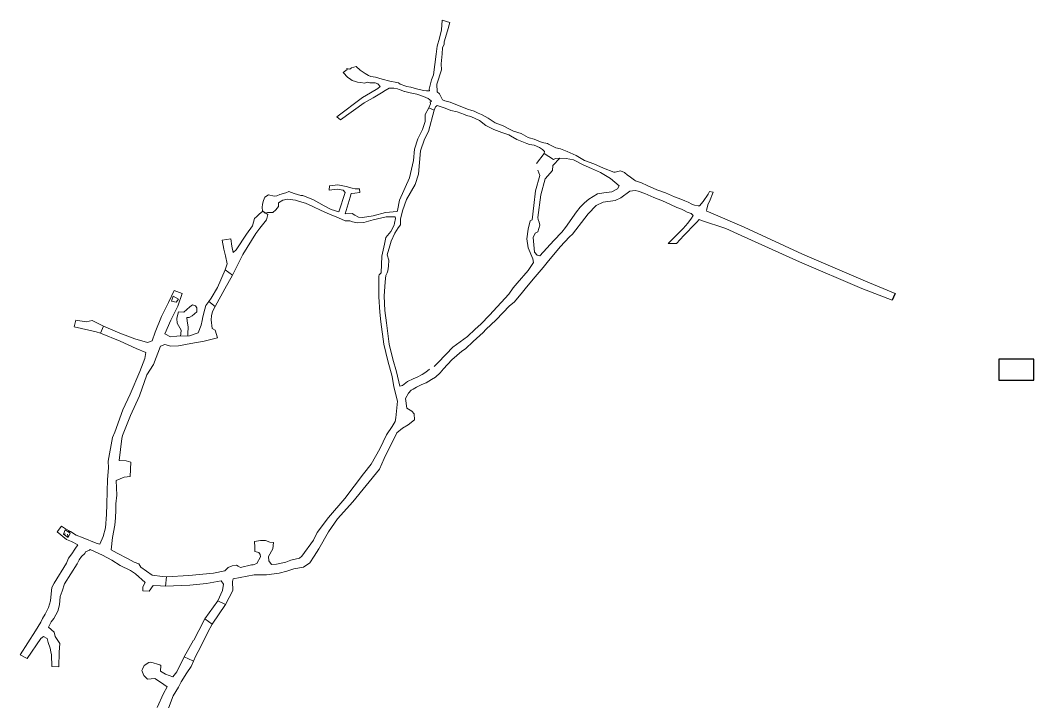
# Model space of a CAD drawing. Header units: millimetres. Extents: x 750402 to 750744, y 4169135 to 4169570.
# Drawn here: x 750420.1 to 750743.6, y 4169352 to 4169569.7 of the extents above; entities that cross this region are included whole.
import ezdxf

# ---------------------------------------------------------------- set-up
doc = ezdxf.new("R2010")
doc.units = ezdxf.units.MM
doc.layers.add('DESEN', color=4, linetype='Continuous', lineweight=30)
doc.layers.add('INIT_COORD', color=5, linetype='Continuous', lineweight=0)

msp = doc.modelspace()

# ---------------------------------------------------------------- linework, layer by layer
at = {"layer": 'DESEN', "lineweight": 0}
for p, q in [((750554.81, 4169569.73, 825.19), (750554.58, 4169566.68, 824.87)), ((750557.18, 4169569.01, 825.06), (750554.81, 4169569.73, 825.19)), ((750556.46, 4169566.4, 824.89), (750557.18, 4169569.01, 825.06)), ((750554.58, 4169566.68, 824.87), (750553.91, 4169564.03, 824.8)), ((750555.36, 4169562.87, 824.88), (750556.46, 4169566.4, 824.89)), ((750553.91, 4169564.03, 824.8), (750553.13, 4169561.44, 824.95)), ((750555.36, 4169562.12, 824.95), (750555.36, 4169562.87, 824.88)), ((750553.13, 4169561.44, 824.95), (750552.86, 4169558.86, 824.9)), ((750554.75, 4169559.04, 824.85), (750554.9, 4169560.88, 824.9)), ((750554.9, 4169560.88, 824.9), (750555.36, 4169562.12, 824.95)), ((750552.86, 4169558.86, 824.9), (750551.99, 4169552.27, 824.76)), ((750554.49, 4169555.81, 824.68), (750554.75, 4169559.04, 824.85)), ((750524.39, 4169554.04, 827.58), (750523.2, 4169553.02, 826.93)), ((750523.2, 4169553.02, 826.93), (750524.69, 4169551.46, 825.22)), ((750524.71, 4169554.23, 826.54), (750524.37, 4169554.28, 827.3)), ((750524.37, 4169554.28, 827.3), (750524.39, 4169554.04, 827.58)), ((750525.3, 4169554.08, 824.96), (750524.71, 4169554.23, 826.54)), ((750525.81, 4169554.57, 824.95), (750525.3, 4169554.08, 824.96)), ((750527.35, 4169555, 824.77), (750525.81, 4169554.57, 824.95)), ((750528.56, 4169553.8, 824.68), (750527.35, 4169555, 824.77)), ((750530.22, 4169552.67, 824.66), (750528.56, 4169553.8, 824.68)), ((750553.1, 4169549.29, 824.82), (750554.56, 4169553.91, 824.78)), ((750554.56, 4169553.91, 824.78), (750554.49, 4169555.81, 824.68)), ((750524.69, 4169551.46, 825.22), (750525.22, 4169551.08, 825.01)), ((750525.22, 4169551.08, 825.01), (750526.04, 4169550.47, 824.81)), ((750526.04, 4169550.47, 824.81), (750527.04, 4169550.17, 824.76)), ((750527.04, 4169550.17, 824.76), (750527.77, 4169549.95, 824.77)), ((750527.77, 4169549.95, 824.77), (750528.81, 4169549.89, 824.73)), ((750528.81, 4169549.89, 824.73), (750529.96, 4169549.68, 824.69)), ((750529.96, 4169549.68, 824.69), (750530.98, 4169549.9, 824.67)), ((750531.28, 4169552.04, 824.74), (750530.22, 4169552.67, 824.66)), ((750530.98, 4169549.9, 824.67), (750531.66, 4169549.71, 824.7)), ((750532.01, 4169551.74, 826.19), (750531.28, 4169552.04, 824.74)), ((750531.66, 4169549.71, 824.7), (750533.42, 4169549.72, 824.61)), ((750532.75, 4169551.7, 824.69), (750532.01, 4169551.74, 826.19)), ((750533.51, 4169551.5, 824.47), (750532.75, 4169551.7, 824.69)), ((750533.42, 4169549.72, 824.61), (750534.22, 4169549.4, 824.35)), ((750535.56, 4169550.95, 824.47), (750533.51, 4169551.5, 824.47)), ((750538.01, 4169550.27, 824.46), (750535.56, 4169550.95, 824.47)), ((750540.33, 4169549.87, 824.44), (750538.01, 4169550.27, 824.46)), ((750540.82, 4169549.77, 824.37), (750540.33, 4169549.87, 824.44)), ((750541.34, 4169549.32, 824.27), (750540.82, 4169549.77, 824.37)), ((750551.32, 4169550.69, 824.72), (750550.56, 4169547.71, 824.27)), ((750551.99, 4169552.27, 824.76), (750551.32, 4169550.69, 824.72)), ((750531.89, 4169546.54, 825.42), (750529.3, 4169545.1, 825.76)), ((750534.18, 4169547.88, 824.48), (750531.89, 4169546.54, 825.42)), ((750532.77, 4169544.96, 825.4), (750535.4, 4169546.55, 825.36)), ((750534.92, 4169548.62, 824.51), (750534.18, 4169547.88, 824.48)), ((750534.22, 4169549.4, 824.35), (750534.92, 4169548.62, 824.51)), ((750535.4, 4169546.55, 825.36), (750536.54, 4169547.27, 824.64)), ((750536.54, 4169547.27, 824.64), (750537.88, 4169548.01, 824.8)), ((750536.54, 4169547.27, 824.64), (750537.88, 4169548.01, 824.8)), ((750537.88, 4169548.01, 824.8), (750539.3, 4169548.01, 824.43)), ((750539.3, 4169548.01, 824.43), (750540.46, 4169547.77, 824.31)), ((750540.46, 4169547.77, 824.31), (750541, 4169547.66, 824.6)), ((750541, 4169547.66, 824.6), (750541.4, 4169547.5, 824.35)), ((750543.11, 4169548.67, 824.39), (750541.34, 4169549.32, 824.27)), ((750541.4, 4169547.5, 824.35), (750542.71, 4169546.94, 824.29)), ((750542.71, 4169546.94, 824.29), (750542.79, 4169546.92, 824.39)), ((750542.79, 4169546.92, 824.39), (750544.55, 4169546.53, 824.29)), ((750543.34, 4169548.52, 824.22), (750543.11, 4169548.67, 824.39)), ((750544.75, 4169548.31, 824.31), (750543.34, 4169548.52, 824.22)), ((750544.55, 4169546.53, 824.29), (750546.63, 4169546.09, 824.17)), ((750546.61, 4169547.86, 824.22), (750544.75, 4169548.31, 824.31)), ((750548.84, 4169547.26, 824.16), (750546.61, 4169547.86, 824.22)), ((750548.84, 4169547.26, 824.16), (750546.61, 4169547.86, 824.22)), ((750549.77, 4169547.16, 824.33), (750548.84, 4169547.26, 824.16)), ((750550.69, 4169547.23, 824.12), (750549.77, 4169547.16, 824.33)), ((750550.56, 4169547.71, 824.27), (750550.69, 4169547.23, 824.12)), ((750553.18, 4169546.9, 824.11), (750553.1, 4169549.29, 824.82)), ((750553.95, 4169546.22, 824.13), (750553.18, 4169546.9, 824.11)), ((750529.3, 4169545.1, 825.76), (750521.16, 4169538.91, 825.97)), ((750522.34, 4169537.88, 825.97), (750529.89, 4169543.32, 825.66)), ((750529.89, 4169543.32, 825.66), (750532.77, 4169544.96, 825.4)), ((750546.63, 4169546.09, 824.17), (750548.76, 4169545.42, 824.14)), ((750548.76, 4169545.42, 824.14), (750550.29, 4169544.71, 824.31)), ((750550.29, 4169544.71, 824.31), (750551.37, 4169543.91, 823.96)), ((750551.37, 4169543.91, 823.96), (750550.95, 4169543.61, 824.32)), ((750550.95, 4169543.61, 824.32), (750551.05, 4169543.01, 824.39)), ((750554.53, 4169544.96, 824.15), (750553.95, 4169546.22, 824.13)), ((750554.89, 4169544.31, 824.06), (750554.53, 4169544.96, 824.15)), ((750555.58, 4169543.94, 824.09), (750554.89, 4169544.31, 824.06)), ((750557.34, 4169543.58, 824.22), (750555.58, 4169543.94, 824.09)), ((750559.68, 4169542.61, 824.06), (750557.34, 4169543.58, 824.22)), ((750550.5, 4169541.71, 824.39), (750549.31, 4169539.64, 824.7)), ((750550.36, 4169534.21, 824.67), (750552.22, 4169541.03, 824.56)), ((750551.05, 4169543.01, 824.39), (750550.5, 4169541.71, 824.39)), ((750550.5, 4169541.71, 824.39), (750552.22, 4169541.03, 824.56)), ((750552.22, 4169541.03, 824.56), (750552.65, 4169542.12, 824.29)), ((750552.65, 4169542.12, 824.29), (750552.98, 4169542.31, 824.27)), ((750552.98, 4169542.31, 824.27), (750553.2, 4169542.55, 824.18)), ((750553.2, 4169542.55, 824.18), (750555.74, 4169541.69, 824.28)), ((750555.74, 4169541.69, 824.28), (750557.5, 4169540.9, 824.32)), ((750557.5, 4169540.9, 824.32), (750559.58, 4169540.43, 823.95)), ((750559.58, 4169540.43, 823.95), (750561.84, 4169539.58, 824.06)), ((750563.2, 4169541.24, 824.01), (750559.68, 4169542.61, 824.06)), ((750563.95, 4169540.99, 824.15), (750563.2, 4169541.24, 824.01)), ((750564.93, 4169540.7, 824.18), (750563.95, 4169540.99, 824.15)), ((750566.26, 4169540.04, 824.09), (750564.93, 4169540.7, 824.18)), ((750567.3, 4169539.62, 824.14), (750566.26, 4169540.04, 824.09)), ((750521.16, 4169538.91, 825.97), (750522.34, 4169537.88, 825.97)), ((750549.3, 4169537.35, 824.39), (750548.43, 4169534.79, 824.7)), ((750549.31, 4169539.64, 824.39), (750549.3, 4169537.35, 824.7)), ((750561.84, 4169539.58, 824.06), (750562.58, 4169539.3, 824.1)), ((750562.58, 4169539.3, 824.1), (750563.95, 4169538.99, 823.96)), ((750563.95, 4169538.99, 823.96), (750565.49, 4169538.27, 824.03)), ((750565.49, 4169538.27, 824.03), (750566.64, 4169537.66, 824.14)), ((750566.64, 4169537.66, 824.14), (750568.67, 4169536.16, 824.22)), ((750569.41, 4169538.42, 824.19), (750567.3, 4169539.62, 824.14)), ((750571.72, 4169536.96, 824.1), (750569.41, 4169538.42, 824.19)), ((750574.19, 4169535.95, 824.17), (750571.72, 4169536.96, 824.1)), ((750548.43, 4169534.79, 824.39), (750546.95, 4169531.84, 824.7)), ((750549.16, 4169531.73, 824.67), (750550.36, 4169534.21, 824.56)), ((750568.67, 4169536.16, 824.22), (750571.24, 4169534.83, 824.2)), ((750571.24, 4169534.83, 824.2), (750573.82, 4169533.92, 824.1)), ((750573.82, 4169533.92, 824.1), (750576.02, 4169533.09, 824.02)), ((750576.06, 4169535.04, 824.06), (750574.19, 4169535.95, 824.17)), ((750577.56, 4169534.31, 824.02), (750576.06, 4169535.04, 824.06)), ((750580.01, 4169533.58, 824.05), (750577.56, 4169534.31, 824.02)), ((750582.24, 4169532.25, 823.74), (750580.01, 4169533.58, 824.05)), ((750546.95, 4169531.84, 824.39), (750545.96, 4169528.51, 824.7)), ((750547.83, 4169527.99, 824.67), (750549.16, 4169531.73, 824.56)), ((750576.02, 4169533.09, 824.02), (750576.62, 4169532.81, 824.04)), ((750576.62, 4169532.81, 824.04), (750578.55, 4169531.68, 824.05)), ((750578.55, 4169531.68, 824.05), (750581.82, 4169530.36, 823.88)), ((750581.82, 4169530.36, 823.88), (750582.61, 4169530.08, 823.93)), ((750582.57, 4169532.21, 823.87), (750582.24, 4169532.25, 823.74)), ((750584.15, 4169531.71, 823.85), (750582.57, 4169532.21, 823.87)), ((750586.64, 4169530.68, 823.89), (750584.15, 4169531.71, 823.85)), ((750588.35, 4169530.4, 824.02), (750586.64, 4169530.68, 823.89)), ((750588.74, 4169530.18, 823.96), (750588.35, 4169530.4, 824.02)), ((750591, 4169528.96, 823.79), (750588.74, 4169530.18, 823.96)), ((750545.96, 4169528.51, 824.39), (750545.58, 4169524.97, 824.7)), ((750547.19, 4169520.51, 824.67), (750547.83, 4169527.99, 824.56)), ((750582.61, 4169530.08, 823.93), (750584.17, 4169529.79, 823.95)), ((750584.17, 4169529.79, 823.95), (750585.83, 4169529.12, 823.8)), ((750587.32, 4169527.17, 823.94), (750584.9, 4169523.98, 824.72)), ((750585.83, 4169529.12, 823.8), (750586.84, 4169528.48, 823.91)), ((750586.84, 4169528.48, 823.91), (750587.48, 4169527.84, 823.94)), ((750587.48, 4169527.84, 823.94), (750587.32, 4169527.17, 823.94)), ((750587.32, 4169527.17, 823.94), (750590.35, 4169525.23, 823.91)), ((750592.52, 4169528.69, 823.87), (750591, 4169528.96, 823.79)), ((750594.62, 4169527.82, 823.84), (750592.52, 4169528.69, 823.87)), ((750597.49, 4169526.57, 823.78), (750594.62, 4169527.82, 823.84)), ((750545.58, 4169524.97, 824.39), (750544.36, 4169519.44, 824.7)), ((750590.07, 4169523.38, 824.74), (750592.32, 4169525.63, 823.82)), ((750590.35, 4169525.23, 823.91), (750590.92, 4169525.52, 823.86)), ((750590.92, 4169525.52, 823.86), (750592.32, 4169525.63, 823.82)), ((750592.32, 4169525.63, 823.82), (750594.39, 4169525.59, 823.9)), ((750594.39, 4169525.59, 823.9), (750596.72, 4169525.19, 823.71)), ((750599.82, 4169523.55, 823.72), (750596.72, 4169525.19, 823.71)), ((750600.21, 4169524.96, 823.64), (750597.49, 4169526.57, 823.78)), ((750603.14, 4169523.89, 823.6), (750600.21, 4169524.96, 823.64)), ((750606.24, 4169522.46, 823.55), (750603.14, 4169523.89, 823.6)), ((750546.17, 4169517.22, 824.67), (750547.19, 4169520.51, 824.56)), ((750585.32, 4169521.87, 824.65), (750585.96, 4169520.16, 824.95)), ((750587.64, 4169519.08, 824.96), (750589.97, 4169521.76, 824.85)), ((750589.97, 4169521.76, 824.85), (750590.07, 4169523.38, 824.74)), ((750602.39, 4169522.34, 823.7), (750599.82, 4169523.55, 823.72)), ((750605.33, 4169521.09, 823.66), (750602.39, 4169522.34, 823.7)), ((750608.48, 4169519.15, 823.33), (750605.33, 4169521.09, 823.66)), ((750609.56, 4169521.17, 823.49), (750606.24, 4169522.46, 823.55)), ((750609.96, 4169521.18, 823.5), (750609.56, 4169521.17, 823.49)), ((750611.66, 4169521.65, 823.32), (750609.96, 4169521.18, 823.5)), ((750612.92, 4169521.09, 823.27), (750611.66, 4169521.65, 823.32)), ((750613.92, 4169520.21, 823.26), (750612.92, 4169521.09, 823.27)), ((750544.36, 4169519.44, 824.39), (750541.15, 4169512.3, 824.7)), ((750585.96, 4169520.16, 824.95), (750584.53, 4169515.28, 824.93)), ((750586.28, 4169514, 825.01), (750587.64, 4169519.08, 824.96)), ((750608.48, 4169519.15, 823.33), (750611.22, 4169516.85, 823.25)), ((750614.5, 4169519.87, 823.3), (750613.92, 4169520.21, 823.26)), ((750616.12, 4169518.65, 823.26), (750614.5, 4169519.87, 823.3)), ((750616.52, 4169518.48, 823.18), (750616.12, 4169518.65, 823.26)), ((750618.36, 4169517.81, 823.29), (750616.52, 4169518.48, 823.18)), ((750620.18, 4169516.96, 823.27), (750618.36, 4169517.81, 823.29)), ((750502.93, 4169514.11, 825.54), (750501.98, 4169513.61, 825.49)), ((750504.86, 4169514.58, 825.64), (750502.93, 4169514.11, 825.54)), ((750505.8, 4169514.98, 825.62), (750504.86, 4169514.58, 825.64)), ((750507.56, 4169514.42, 825.49), (750505.8, 4169514.98, 825.62)), ((750509.64, 4169513.73, 825.44), (750507.56, 4169514.42, 825.49)), ((750518.84, 4169516.81, 826.24), (750518.71, 4169515.43, 826.24)), ((750518.71, 4169515.43, 826.24), (750521.34, 4169515.77, 826.24)), ((750521.47, 4169517.19, 826.24), (750518.84, 4169516.81, 826.24)), ((750521.34, 4169515.77, 826.24), (750523.12, 4169515.41, 826.24)), ((750524.15, 4169516.64, 826.24), (750521.47, 4169517.19, 826.24)), ((750523.81, 4169514.7, 826.24), (750521.81, 4169508.48, 824.81)), ((750523.12, 4169515.41, 826.24), (750523.81, 4169514.7, 826.24)), ((750526.06, 4169516.14, 826.24), (750524.15, 4169516.64, 826.24)), ((750525.34, 4169513.21, 826.24), (750525.69, 4169514.37, 826.24)), ((750525.69, 4169514.37, 826.24), (750526.88, 4169514.47, 826.24)), ((750527.01, 4169515.88, 826.24), (750526.06, 4169516.14, 826.24)), ((750526.88, 4169514.47, 826.24), (750528.45, 4169514.75, 826.24)), ((750528.32, 4169515.88, 826.24), (750527.01, 4169515.88, 826.24)), ((750528.45, 4169514.75, 826.24), (750528.32, 4169515.88, 826.24)), ((750543.41, 4169512.51, 824.67), (750546.17, 4169517.22, 824.56)), ((750584.53, 4169515.28, 824.93), (750584.06, 4169510.56, 825.05)), ((750585.31, 4169506.69, 825.05), (750586.28, 4169514, 825.01)), ((750604.33, 4169514.23, 823.52), (750601.61, 4169512.62, 823.5)), ((750606.33, 4169514.63, 823.42), (750604.33, 4169514.23, 823.52)), ((750608.9, 4169514.89, 823.05), (750606.33, 4169514.63, 823.42)), ((750610.73, 4169515.9, 823.26), (750608.9, 4169514.89, 823.05)), ((750611.22, 4169516.85, 823.25), (750610.73, 4169515.9, 823.26)), ((750611.79, 4169513.01, 823.22), (750614.72, 4169515.08, 823.2)), ((750614.72, 4169515.08, 823.2), (750616.4, 4169515.32, 823.17)), ((750616.4, 4169515.32, 823.17), (750617.28, 4169515.17, 823.27)), ((750617.28, 4169515.17, 823.27), (750619.51, 4169514.38, 823.21)), ((750619.51, 4169514.38, 823.21), (750622.37, 4169513.07, 823.24)), ((750623.24, 4169515.55, 823.21), (750620.18, 4169516.96, 823.27)), ((750626.1, 4169514.58, 823.16), (750623.24, 4169515.55, 823.21)), ((750626.1, 4169514.58, 823.16), (750623.24, 4169515.55, 823.21)), ((750628.88, 4169513.3, 823.18), (750626.1, 4169514.58, 823.16)), ((750639.72, 4169514.16, 823.08), (750638.06, 4169511.83, 823.08)), ((750640.15, 4169515.02, 823.31), (750639.72, 4169514.16, 823.08)), ((750640.08, 4169511.78, 822.94), (750641.27, 4169514.79, 823.04)), ((750641.27, 4169514.79, 823.04), (750640.15, 4169515.02, 823.31)), ((750497.43, 4169510.93, 825.53), (750497.27, 4169509.95, 825.67)), ((750497.68, 4169512.19, 825.4), (750497.43, 4169510.93, 825.53)), ((750498.19, 4169513.24, 825.34), (750497.68, 4169512.19, 825.4)), ((750499.27, 4169513.99, 825.58), (750498.19, 4169513.24, 825.34)), ((750501.14, 4169513.51, 825.02), (750499.27, 4169513.99, 825.58)), ((750501.98, 4169513.61, 825.49), (750501.14, 4169513.51, 825.02)), ((750502.47, 4169510.24, 825.29), (750502.51, 4169511.39, 825.43)), ((750502.47, 4169510.24, 825.29), (750502.51, 4169511.39, 825.43)), ((750502.51, 4169511.39, 825.43), (750503.94, 4169512.3, 825.43)), ((750503.94, 4169512.3, 825.43), (750505.38, 4169512.59, 825.36)), ((750505.38, 4169512.59, 825.36), (750507.91, 4169512.24, 825.34)), ((750507.91, 4169512.24, 825.34), (750509.17, 4169511.83, 825.3)), ((750509.17, 4169511.83, 825.3), (750511.11, 4169511.32, 825.29)), ((750510.28, 4169513.72, 826.46), (750509.64, 4169513.73, 825.44)), ((750513.72, 4169512.31, 825.3), (750510.28, 4169513.72, 826.46)), ((750513.72, 4169512.31, 825.3), (750510.28, 4169513.72, 826.46)), ((750511.11, 4169511.32, 825.29), (750513.51, 4169510.23, 825.16)), ((750511.11, 4169511.32, 825.29), (750513.51, 4169510.23, 825.16)), ((750517.05, 4169510.46, 824.98), (750513.72, 4169512.31, 825.3)), ((750523.82, 4169507.93, 824.83), (750525.34, 4169513.21, 826.24)), ((750541.15, 4169512.3, 824.39), (750540.49, 4169508.91, 824.7)), ((750542.06, 4169508.88, 824.67), (750543.41, 4169512.51, 824.56)), ((750600.25, 4169511.42, 824.21), (750598.83, 4169510.01, 823.67)), ((750601.61, 4169512.62, 823.5), (750600.25, 4169511.42, 824.21)), ((750603.93, 4169510.5, 823.5), (750606.14, 4169511.64, 822.02)), ((750606.14, 4169511.64, 822.02), (750610.03, 4169512.15, 823.29)), ((750610.03, 4169512.15, 823.29), (750611.79, 4169513.01, 823.22)), ((750622.37, 4169513.07, 823.24), (750625.06, 4169512, 823.2)), ((750625.06, 4169512, 823.2), (750627.67, 4169510.91, 823.16)), ((750627.67, 4169510.91, 823.16), (750629.68, 4169509.9, 823.18)), ((750630.94, 4169512.59, 823.2), (750628.88, 4169513.3, 823.18)), ((750632.24, 4169512.09, 823.16), (750630.94, 4169512.59, 823.2)), ((750632.24, 4169512.09, 823.16), (750630.94, 4169512.59, 823.2)), ((750633.33, 4169511.58, 823.11), (750632.24, 4169512.09, 823.16)), ((750634.44, 4169511.01, 823.09), (750633.33, 4169511.58, 823.11)), ((750635.28, 4169510.62, 823.02), (750634.44, 4169511.01, 823.09)), ((750638.06, 4169511.83, 823.08), (750636.91, 4169510.4, 823.01)), ((750639.17, 4169509.09, 822.92), (750639.71, 4169511.06, 823)), ((750639.71, 4169511.06, 823), (750640.08, 4169511.78, 822.94)), ((750496.31, 4169507.8, 828.06), (750495.57, 4169507.06, 828.33)), ((750497.49, 4169508.73, 827.97), (750496.31, 4169507.8, 828.06)), ((750497.27, 4169509.95, 825.67), (750497.39, 4169508.85, 825.28)), ((750497.39, 4169508.85, 825.28), (750498.25, 4169508.08, 825.29)), ((750499.11, 4169507.73, 828.27), (750497.49, 4169508.73, 827.97)), ((750498.25, 4169508.08, 825.29), (750499.04, 4169508.32, 825.68)), ((750498.68, 4169505.97, 828.35), (750499.11, 4169507.73, 828.27)), ((750499.04, 4169508.32, 825.68), (750500.71, 4169508.27, 825.45)), ((750500.71, 4169508.27, 825.45), (750501.71, 4169509.16, 825.51)), ((750500.71, 4169508.27, 825.45), (750501.71, 4169509.16, 825.51)), ((750501.71, 4169509.16, 825.51), (750502.47, 4169510.24, 825.29)), ((750513.51, 4169510.23, 825.16), (750516.17, 4169508.92, 825.06)), ((750516.17, 4169508.92, 825.06), (750518.74, 4169507.74, 824.94)), ((750519.32, 4169509.23, 824.9), (750517.05, 4169510.46, 824.98)), ((750518.74, 4169507.74, 824.94), (750521.68, 4169506.63, 824.78)), ((750521.81, 4169508.48, 824.81), (750519.32, 4169509.23, 824.9)), ((750521.81, 4169508.48, 824.81), (750519.32, 4169509.23, 824.9)), ((750525.98, 4169507.95, 824.71), (750523.82, 4169507.93, 824.83)), ((750526.93, 4169507.5, 824.66), (750525.98, 4169507.95, 824.71)), ((750536.66, 4169508.27, 824.67), (750532.74, 4169507.27, 824.55)), ((750536.66, 4169508.27, 824.67), (750540.38, 4169508.64, 824.65)), ((750536.66, 4169508.27, 824.67), (750540.38, 4169508.64, 824.65)), ((750540.49, 4169508.91, 824.7), (750540.38, 4169508.64, 824.65)), ((750541.46, 4169506.23, 824.77), (750542.06, 4169508.88, 824.67)), ((750584.06, 4169510.56, 825.05), (750583.53, 4169506.02, 824.96)), ((750584.06, 4169510.56, 825.05), (750583.53, 4169506.02, 824.96)), ((750597.6, 4169508.57, 823.74), (750594.1, 4169503.57, 823.53)), ((750598.83, 4169510.01, 823.67), (750597.6, 4169508.57, 823.74)), ((750600.27, 4169506.46, 823.77), (750601.4, 4169507.88, 823.6)), ((750601.4, 4169507.88, 823.6), (750603.93, 4169510.5, 823.5)), ((750629.68, 4169509.9, 823.18), (750631.12, 4169509.39, 823.13)), ((750631.12, 4169509.39, 823.13), (750631.99, 4169508.91, 823.25)), ((750631.99, 4169508.91, 823.25), (750633.02, 4169508.38, 823.24)), ((750633.02, 4169508.38, 823.24), (750634.28, 4169508.02, 823.13)), ((750634.28, 4169508.02, 823.13), (750634.87, 4169507.39, 822.98)), ((750636.44, 4169510.44, 822.99), (750635.28, 4169510.62, 823.02)), ((750636.91, 4169510.4, 823.01), (750636.44, 4169510.44, 822.99)), ((750651.17, 4169503.64, 822.85), (750639.04, 4169508.86, 823.25)), ((750494.86, 4169506.36, 828.33), (750494.23, 4169504.04, 828.37)), ((750495.57, 4169507.06, 828.33), (750494.86, 4169506.36, 828.33)), ((750496.55, 4169503.31, 828.48), (750498.68, 4169505.97, 828.35)), ((750521.68, 4169506.63, 824.78), (750523.75, 4169505.68, 824.74)), ((750523.75, 4169505.68, 824.74), (750525.28, 4169505.66, 824.92)), ((750525.28, 4169505.66, 824.92), (750526.1, 4169505.38, 824.8)), ((750526.1, 4169505.38, 824.8), (750527.69, 4169505.03, 824.73)), ((750528.02, 4169506.86, 824.66), (750526.93, 4169507.5, 824.66)), ((750527.69, 4169505.03, 824.73), (750529.8, 4169505.14, 824.76)), ((750529.34, 4169506.76, 824.56), (750528.02, 4169506.86, 824.66)), ((750532.74, 4169507.27, 824.55), (750529.34, 4169506.76, 824.56)), ((750529.8, 4169505.14, 824.76), (750532.7, 4169506.02, 824.62)), ((750532.7, 4169506.02, 824.62), (750536.86, 4169506.9, 824.79)), ((750532.7, 4169506.02, 824.62), (750536.86, 4169506.9, 824.79)), ((750536.86, 4169506.9, 824.79), (750539.79, 4169506.96, 824.65)), ((750539.51, 4169504.86, 824.86), (750539.44, 4169504.22, 824.76)), ((750539.91, 4169506.42, 824.8), (750539.51, 4169504.86, 824.86)), ((750539.91, 4169506.42, 824.8), (750539.51, 4169504.86, 824.86)), ((750539.79, 4169506.96, 824.65), (750539.91, 4169506.42, 824.8)), ((750540.68, 4169503.38, 825.09), (750541.43, 4169504.33, 824.78)), ((750541.43, 4169504.33, 824.78), (750541.46, 4169506.23, 824.77)), ((750582.81, 4169505.62, 824.96), (750582.23, 4169503.01, 824.53)), ((750583.53, 4169506.02, 824.96), (750582.81, 4169505.62, 824.96)), ((750585.38, 4169506.12, 825.05), (750585.31, 4169506.69, 825.05)), ((750585.77, 4169505.2, 825.05), (750585.38, 4169506.12, 825.05)), ((750585.97, 4169504.26, 825.05), (750585.77, 4169505.2, 825.05)), ((750596.34, 4169501.36, 823.75), (750600.27, 4169506.46, 823.77)), ((750633.2, 4169504.86, 823.13), (750631.68, 4169503.18, 823.09)), ((750634.33, 4169506.46, 823.05), (750633.2, 4169504.86, 823.13)), ((750634.87, 4169507.39, 822.98), (750634.33, 4169506.46, 823.05)), ((750634.42, 4169503.63, 823.03), (750636.11, 4169505.21, 823.13)), ((750636.11, 4169505.21, 823.13), (750636.76, 4169506.12, 823.07)), ((750636.76, 4169506.12, 823.07), (750637.51, 4169505.79, 823.65)), ((750645.31, 4169503.24, 823.65), (750637.51, 4169505.79, 823.65)), ((750492.34, 4169501.36, 829.16), (750488.98, 4169496.35, 830.33)), ((750491.17, 4169494.92, 830.36), (750495.29, 4169501.66, 828.85)), ((750494.23, 4169504.04, 828.37), (750492.34, 4169501.36, 829.16)), ((750495.29, 4169501.66, 828.85), (750496.55, 4169503.31, 828.48)), ((750538.38, 4169502.2, 825.14), (750536.8, 4169500.38, 825.25)), ((750539.44, 4169504.22, 824.76), (750538.38, 4169502.2, 825.14)), ((750538.49, 4169499.16, 824.99), (750539.61, 4169501.68, 825.05)), ((750539.61, 4169501.68, 825.05), (750540.68, 4169503.38, 825.09)), ((750539.61, 4169501.68, 825.05), (750540.68, 4169503.38, 825.09)), ((750582.23, 4169503.01, 824.53), (750581.78, 4169499.86, 825.13)), ((750583.78, 4169500.36, 824.72), (750584.5, 4169501.67, 824.63)), ((750584.5, 4169501.67, 824.63), (750585.29, 4169502.12, 825.05)), ((750584.5, 4169501.67, 824.63), (750585.29, 4169502.12, 825.05)), ((750585.29, 4169502.12, 825.05), (750585.97, 4169504.26, 825.05)), ((750592.92, 4169502.06, 823.89), (750590.37, 4169499.34, 823.94)), ((750594.1, 4169503.57, 823.53), (750592.92, 4169502.06, 823.89)), ((750595.4, 4169500.5, 823.75), (750596.34, 4169501.36, 823.75)), ((750630.67, 4169502.18, 823.22), (750626.95, 4169498.43, 823.51)), ((750631.68, 4169503.18, 823.09), (750630.67, 4169502.18, 823.22)), ((750631.9, 4169500.99, 823.14), (750633.09, 4169502.18, 823.12)), ((750633.09, 4169502.18, 823.12), (750634.42, 4169503.63, 823.03)), ((750650.18, 4169500.92, 822.85), (750645.31, 4169503.24, 823.65)), ((750669.77, 4169495, 822.74), (750651.17, 4169503.64, 822.85)), ((750487.32, 4169499.95, 831.03), (750484.49, 4169499.43, 831.07)), ((750484.49, 4169499.43, 831.07), (750485.1, 4169496.64, 830.96)), ((750487.58, 4169497.6, 830.92), (750487.32, 4169499.95, 831.03)), ((750536.32, 4169498.17, 824.99), (750535.54, 4169494.32, 825.37)), ((750536.8, 4169500.38, 825.25), (750536.32, 4169498.17, 824.99)), ((750538.08, 4169497.65, 825.09), (750538.49, 4169499.16, 824.99)), ((750581.78, 4169499.86, 825.13), (750582.21, 4169497.04, 824.85)), ((750584.22, 4169495.68, 825.08), (750583.78, 4169500.36, 825.05)), ((750590.37, 4169499.34, 823.94), (750585.97, 4169494.43, 824.22)), ((750592.4, 4169497.34, 823.8), (750595.4, 4169500.5, 823.75)), ((750626.95, 4169498.43, 823.51), (750629.58, 4169498.36, 823.58)), ((750629.58, 4169498.36, 823.58), (750631.9, 4169500.99, 823.14)), ((750650.18, 4169500.92, 822.85), (750668.81, 4169492.54, 822.62)), ((750485.1, 4169496.64, 830.96), (750485.6, 4169494.5, 830.99)), ((750487.99, 4169495.59, 830.76), (750487.58, 4169497.6, 830.92)), ((750487.81, 4169488.31, 831.47), (750491.17, 4169494.92, 830.36)), ((750488.98, 4169496.35, 830.33), (750487.99, 4169495.59, 830.76)), ((750537.24, 4169494.81, 825.22), (750538.08, 4169497.65, 825.09)), ((750537.68, 4169493.08, 825.34), (750537.24, 4169494.81, 825.22)), ((750582.2, 4169497.03, 825), (750583.67, 4169493.53, 824.38)), ((750585.05, 4169494.69, 824.42), (750584.22, 4169495.68, 825.08)), ((750585.97, 4169494.43, 824.22), (750585.05, 4169494.69, 824.42)), ((750588.24, 4169492.33, 824.18), (750592.4, 4169497.34, 823.8)), ((750689.88, 4169486.37, 822.3), (750669.77, 4169495, 822.74)), ((750486.12, 4169491.91, 831.08), (750485.48, 4169490.03, 831.3)), ((750485.6, 4169494.5, 830.99), (750486.12, 4169491.91, 831.08)), ((750535.54, 4169494.32, 825.37), (750535.24, 4169489.04, 825.64)), ((750537.65, 4169491.21, 825.56), (750537.68, 4169493.08, 825.34)), ((750583.88, 4169492.37, 824.34), (750582.2, 4169489.82, 824.32)), ((750583.67, 4169493.53, 824.38), (750583.88, 4169492.37, 824.34)), ((750587.04, 4169490.7, 824.43), (750588.24, 4169492.33, 824.18)), ((750668.81, 4169492.54, 822.62), (750688.7, 4169484.01, 822.28)), ((750485.48, 4169490.03, 831.3), (750483.02, 4169484.39, 831.73)), ((750485.37, 4169483.96, 831.66), (750487.81, 4169488.31, 831.47)), ((750487.81, 4169488.31, 831.47), (750485.48, 4169490.03, 831.3)), ((750534.69, 4169488.38, 825.82), (750534.58, 4169488.03, 825.81)), ((750535.24, 4169489.04, 825.64), (750534.69, 4169488.38, 825.82)), ((750536.55, 4169486.21, 825.84), (750536.77, 4169488.16, 825.61)), ((750536.77, 4169488.16, 825.61), (750537.24, 4169488.99, 825.83)), ((750537.24, 4169488.99, 825.83), (750537.46, 4169489.7, 825.59)), ((750537.46, 4169489.7, 825.59), (750537.65, 4169491.21, 825.56)), ((750582.2, 4169489.82, 824.32), (750578.66, 4169485.75, 824.53)), ((750584.46, 4169487.81, 824.4), (750587.04, 4169490.7, 824.43)), ((750534.58, 4169488.03, 825.81), (750534.54, 4169485.72, 825.75)), ((750534.58, 4169488.03, 825.81), (750534.54, 4169485.72, 825.75)), ((750534.54, 4169485.72, 825.75), (750534.56, 4169481.4, 825.91)), ((750536.25, 4169481.56, 825.91), (750536.55, 4169486.21, 825.84)), ((750578.66, 4169485.75, 824.53), (750577.45, 4169484.29, 824.67)), ((750581.65, 4169484.43, 824.6), (750584.46, 4169487.81, 824.4)), ((750581.65, 4169484.43, 824.6), (750584.46, 4169487.81, 824.4)), ((750699.36, 4169482.49, 822.16), (750689.88, 4169486.37, 822.3)), ((750469.15, 4169483.37, 831.9), (750467.39, 4169479.57, 831.8)), ((750471.71, 4169482.47, 831.9), (750469.15, 4169483.37, 831.9)), ((750470.37, 4169478.44, 831.8), (750471.71, 4169482.47, 831.9)), ((750483.02, 4169484.39, 831.73), (750480.99, 4169480.93, 831.92)), ((750482.33, 4169478.27, 832.36), (750485.37, 4169483.96, 831.66)), ((750576.03, 4169482.18, 824.68), (750569.86, 4169475.48, 824.95)), ((750577.45, 4169484.29, 824.67), (750576.03, 4169482.18, 824.68)), ((750577.72, 4169479.65, 824.86), (750579.96, 4169482.31, 824.75)), ((750579.96, 4169482.31, 824.75), (750581.65, 4169484.43, 824.6)), ((750688.7, 4169484.01, 822.28), (750698.43, 4169480.26, 822.25)), ((750467.39, 4169479.57, 831.8), (750465.17, 4169475.06, 831.8)), ((750468.15, 4169473.93, 831.8), (750470.37, 4169478.44, 831.8)), ((750468.35, 4169479.94, 834.32), (750468.89, 4169481.63, 834.34)), ((750469.8, 4169479.67, 834.45), (750468.35, 4169479.94, 834.32)), ((750468.89, 4169481.63, 834.34), (750470.58, 4169480.63, 834.48)), ((750470.58, 4169480.63, 834.48), (750469.8, 4169479.67, 834.45)), ((750475.02, 4169478.79, 838.42), (750474.18, 4169478.23, 838.82)), ((750476.04, 4169478.47, 837.94), (750475.02, 4169478.79, 838.42)), ((750476.46, 4169477.82, 838.23), (750476.04, 4169478.47, 837.94)), ((750479.34, 4169478.6, 832.29), (750478.97, 4169477.44, 832.27)), ((750480.29, 4169479.92, 832.33), (750479.34, 4169478.6, 832.29)), ((750480.99, 4169480.93, 831.92), (750480.29, 4169479.92, 832.33)), ((750482.33, 4169478.27, 832.36), (750480.29, 4169479.92, 832.33)), ((750534.56, 4169481.4, 825.91), (750534.86, 4169476.51, 825.89)), ((750536.47, 4169476.98, 825.81), (750536.25, 4169481.56, 825.91)), ((750571.99, 4169474.03, 825.04), (750576.21, 4169478.54, 824.98)), ((750576.21, 4169478.54, 824.98), (750577.72, 4169479.65, 824.86)), ((750470.31, 4169475.44, 838.55), (750470.08, 4169474.42, 838.13)), ((750470.6, 4169476.55, 839.59), (750470.31, 4169475.44, 838.55)), ((750472.26, 4169476.5, 838.87), (750470.6, 4169476.55, 839.59)), ((750474.18, 4169478.23, 838.82), (750472.26, 4169476.5, 838.87)), ((750473.99, 4169474.8, 836.95), (750474.99, 4169475.27, 837.22)), ((750474.99, 4169475.27, 837.22), (750476.41, 4169476.55, 838.18)), ((750476.41, 4169476.55, 838.18), (750476.46, 4169477.82, 838.23)), ((750478.97, 4169477.44, 832.27), (750478.35, 4169474.96, 832.27)), ((750480.98, 4169474.08, 832.24), (750481.1, 4169475.3, 832.4)), ((750481.1, 4169475.3, 832.4), (750481.49, 4169476.69, 832.43)), ((750481.49, 4169476.69, 832.43), (750482.33, 4169478.27, 832.36)), ((750534.86, 4169476.51, 825.89), (750535.21, 4169473.4, 826.08)), ((750537, 4169473.12, 826.14), (750536.47, 4169476.98, 825.81)), ((750569.86, 4169475.48, 824.95), (750567.11, 4169472.69, 825.41)), ((750437.85, 4169473.96, 831.54), (750437.27, 4169471.78, 831.54)), ((750441.09, 4169473.41, 831.47), (750437.85, 4169473.96, 831.54)), ((750443, 4169473.81, 831.43), (750441.09, 4169473.41, 831.47)), ((750446.65, 4169471.99, 831.5), (750443, 4169473.81, 831.43)), ((750446.65, 4169471.99, 831.5), (750445.72, 4169469.76, 831.5)), ((750451.86, 4169469.76, 831.54), (750446.65, 4169471.99, 831.5)), ((750465.17, 4169475.06, 831.8), (750463.18, 4169470.05, 831.79)), ((750466.27, 4169469.57, 831.84), (750468.15, 4169473.93, 831.8)), ((750470.08, 4169474.42, 838.13), (750470.14, 4169473.01, 836.85)), ((750470.14, 4169473.01, 836.85), (750471.41, 4169470.7, 835.24)), ((750473.24, 4169474.72, 836.91), (750473.99, 4169474.8, 836.95)), ((750473.31, 4169473.59, 837.03), (750473.24, 4169474.72, 836.91)), ((750473.64, 4169471.82, 835.55), (750473.31, 4169473.59, 837.03)), ((750477.81, 4169472.37, 832.27), (750476.81, 4169469.91, 832.27)), ((750478.17, 4169473.79, 832.2), (750477.81, 4169472.37, 832.27)), ((750478.35, 4169474.96, 832.27), (750478.17, 4169473.79, 832.2)), ((750481.38, 4169471.29, 832.23), (750480.98, 4169474.08, 832.24)), ((750535.21, 4169473.4, 826.08), (750536.1, 4169466.25, 826.43)), ((750537.88, 4169466.28, 826.28), (750537, 4169473.12, 826.14)), ((750567.11, 4169472.69, 825.41), (750565.3, 4169471.04, 825.41)), ((750568.69, 4169470.89, 825.47), (750571.99, 4169474.03, 825.04)), ((750437.27, 4169471.78, 831.54), (750444.28, 4169470.17, 831.4)), ((750444.28, 4169470.17, 831.4), (750445.72, 4169469.76, 831.5)), ((750445.72, 4169469.76, 831.5), (750451.99, 4169467.21, 831.55)), ((750456.68, 4169467.93, 831.58), (750451.86, 4169469.76, 831.54)), ((750463.18, 4169470.05, 831.79), (750462.13, 4169467.35, 831.78)), ((750468.04, 4169468.65, 831.84), (750466.27, 4169469.57, 831.84)), ((750470.01, 4169468.8, 832.77), (750468.04, 4169468.65, 831.84)), ((750474.05, 4169468.89, 832.13), (750470.01, 4169468.8, 832.77)), ((750471.29, 4169469.58, 833.7), (750471.21, 4169468.82, 832.58)), ((750471.41, 4169470.7, 835.24), (750471.29, 4169469.58, 833.7)), ((750473.6, 4169469.58, 833.45), (750473.64, 4169471.82, 835.55)), ((750473.61, 4169468.88, 832.2), (750473.6, 4169469.58, 833.45)), ((750476.81, 4169469.91, 832.27), (750474.05, 4169468.89, 832.13)), ((750482.32, 4169470.71, 832.46), (750481.38, 4169471.29, 832.23)), ((750483.03, 4169468.29, 832.56), (750482.32, 4169470.71, 832.46)), ((750565.3, 4169471.04, 825.41), (750562.83, 4169468.66, 825.55)), ((750564.7, 4169467.08, 825.62), (750567.83, 4169470, 825.41)), ((750567.83, 4169470, 825.41), (750568.69, 4169470.89, 825.47)), ((750451.99, 4169467.21, 831.55), (750457.09, 4169464.91, 831.6)), ((750460.73, 4169466.79, 831.78), (750456.68, 4169467.93, 831.58)), ((750462.13, 4169467.35, 831.78), (750460.73, 4169466.79, 831.78)), ((750462.6, 4169459.78, 831.81), (750464.8, 4169465.59, 831.82)), ((750464.8, 4169465.59, 831.82), (750466.24, 4169466.18, 831.8)), ((750466.24, 4169466.18, 831.8), (750468.09, 4169465.59, 832.06)), ((750468.09, 4169465.59, 832.06), (750470.56, 4169465.72, 832.16)), ((750470.56, 4169465.72, 832.16), (750474.5, 4169466.49, 832.33)), ((750474.5, 4169466.49, 832.33), (750478.82, 4169467.17, 832.16)), ((750478.82, 4169467.17, 832.16), (750483.03, 4169468.29, 832.56)), ((750536.1, 4169466.25, 826.43), (750537.46, 4169460.92, 826.41)), ((750539.04, 4169461.42, 826.48), (750537.88, 4169466.28, 826.28)), ((750562.83, 4169468.66, 825.55), (750558.16, 4169465.28, 826.04)), ((750562.16, 4169464.73, 825.71), (750564.7, 4169467.08, 825.62)), ((750457.09, 4169464.91, 831.6), (750460.19, 4169463.61, 831.71)), ((750460.19, 4169463.61, 831.71), (750459.85, 4169461.67, 831.76)), ((750556.03, 4169463.1, 826.72), (750553.25, 4169460.17, 826.32)), ((750558.16, 4169465.28, 826.04), (750556.03, 4169463.1, 826.72)), ((750557.83, 4169461.25, 826.19), (750561.06, 4169464.01, 825.77)), ((750561.06, 4169464.01, 825.77), (750562.16, 4169464.73, 825.71)), ((750459.85, 4169461.67, 831.76), (750458.21, 4169457.57, 831.98)), ((750460.48, 4169456.43, 831.95), (750462.6, 4169459.78, 831.81)), ((750537.46, 4169460.92, 826.41), (750538.79, 4169455.97, 826.56)), ((750540.15, 4169457.43, 826.64), (750539.04, 4169461.42, 826.48)), ((750553.25, 4169460.17, 826.32), (750552.19, 4169459.13, 826.49)), ((750555.17, 4169458.38, 826.23), (750557.83, 4169461.25, 826.19)), ((750458.21, 4169457.57, 831.98), (750455.17, 4169450.24, 831.61)), ((750458.09, 4169449.73, 831.63), (750460.48, 4169456.43, 831.95)), ((750538.79, 4169455.97, 826.56), (750539.3, 4169452.63, 826.7)), ((750541.28, 4169452.86, 826.9), (750540.15, 4169457.43, 826.64)), ((750548.39, 4169456.52, 826.73), (750546.83, 4169455.66, 826.65)), ((750549.52, 4169457.3, 826.65), (750548.39, 4169456.52, 826.73)), ((750550.76, 4169458.22, 826.4), (750549.52, 4169457.3, 826.65)), ((750552.64, 4169455.7, 826.53), (750554.07, 4169457.1, 826.43)), ((750554.07, 4169457.1, 826.43), (750555.17, 4169458.38, 826.23)), ((750539.3, 4169452.63, 826.7), (750540.5, 4169448.04, 826.86)), ((750542.05, 4169453.01, 827.18), (750541.28, 4169452.86, 826.9)), ((750543.7, 4169454.28, 827.09), (750542.05, 4169453.01, 827.18)), ((750545.47, 4169455.17, 827), (750543.7, 4169454.28, 827.09)), ((750546.83, 4169455.66, 826.65), (750545.47, 4169455.17, 827)), ((750546.56, 4169452.47, 827.03), (750548.27, 4169453.33, 827.01)), ((750548.27, 4169453.33, 827.01), (750549.63, 4169453.86, 826.86)), ((750549.63, 4169453.86, 826.86), (750551.4, 4169455, 826.88)), ((750551.4, 4169455, 826.88), (750552.64, 4169455.7, 826.53)), ((750455.17, 4169450.24, 831.61), (750452.84, 4169445.27, 831.47)), ((750455.26, 4169443.51, 831.41), (750458.09, 4169449.73, 831.63)), ((750543.06, 4169448.85, 826.93), (750544.02, 4169450.58, 826.97)), ((750544.02, 4169450.58, 826.97), (750544.89, 4169451.51, 827.17)), ((750544.89, 4169451.51, 827.17), (750545.45, 4169451.91, 826.96)), ((750545.45, 4169451.91, 826.96), (750546.56, 4169452.47, 827.03)), ((750540.5, 4169448.04, 826.86), (750540, 4169442.71, 827.47)), ((750543.5, 4169445.76, 827.06), (750543.06, 4169448.85, 826.93)), ((750452.84, 4169445.27, 831.47), (750450.22, 4169438.16, 831.22)), ((750452.76, 4169437.03, 831.27), (750455.26, 4169443.51, 831.41)), ((750545.11, 4169444.88, 826.33), (750543.5, 4169445.76, 827.06)), ((750545.83, 4169443.99, 826.28), (750545.11, 4169444.88, 826.33)), ((750545.89, 4169442.04, 826.32), (750545.83, 4169443.99, 826.28)), ((750538.81, 4169439.95, 827.54), (750537.04, 4169437.28, 827.55)), ((750539.75, 4169441.53, 827.22), (750538.81, 4169439.95, 827.54)), ((750540, 4169442.71, 827.47), (750539.75, 4169441.53, 827.22)), ((750542.09, 4169439.37, 827.69), (750543.89, 4169440.52, 827.35)), ((750543.89, 4169440.52, 827.35), (750545.89, 4169442.04, 826.32)), ((750449.56, 4169436.42, 830.9), (750448.16, 4169428.89, 831.24)), ((750450.22, 4169438.16, 831.22), (750449.56, 4169436.42, 830.9)), ((750452.51, 4169436.16, 830.94), (750452.76, 4169437.03, 831.27)), ((750537.04, 4169437.28, 827.55), (750534.86, 4169432.78, 827.51)), ((750536.22, 4169429.73, 827.34), (750540.31, 4169437.91, 827.65)), ((750540.31, 4169437.91, 827.65), (750542.09, 4169439.37, 827.69)), ((750451.65, 4169429.05, 831.09), (750452.51, 4169436.16, 830.94)), ((750534.86, 4169432.78, 827.51), (750532.06, 4169427.87, 827.61)), ((750448.2, 4169426.79, 830.83), (750447.9, 4169423.01, 830.83)), ((750448.16, 4169428.89, 831.24), (750448.2, 4169426.79, 830.83)), ((750453.93, 4169428.98, 830.88), (750451.65, 4169429.05, 831.09)), ((750455.34, 4169428.58, 831.06), (750453.93, 4169428.98, 830.88)), ((750455.17, 4169424, 830.89), (750455.34, 4169428.58, 831.06)), ((750532.06, 4169427.87, 827.61), (750529.66, 4169424.88, 827.69)), ((750534.77, 4169426.27, 827.4), (750536.22, 4169429.73, 827.34)), ((750450.64, 4169422.66, 830.88), (750453.27, 4169423.74, 830.83)), ((750453.27, 4169423.74, 830.83), (750455.17, 4169424, 830.89)), ((750529.66, 4169424.88, 827.69), (750523.68, 4169416.96, 827.9)), ((750526.27, 4169415.89, 827.78), (750534.77, 4169426.27, 827.4)), ((750447.9, 4169423.01, 830.83), (750447.77, 4169419.17, 830.55)), ((750450.88, 4169418.03, 830.65), (750450.64, 4169422.66, 830.88)), ((750447.77, 4169419.17, 830.55), (750447.69, 4169415.16, 830.48)), ((750450.62, 4169415.21, 830.46), (750450.88, 4169418.03, 830.65)), ((750523.68, 4169416.96, 827.9), (750518.49, 4169410.91, 828.09)), ((750447.69, 4169415.16, 830.48), (750447.64, 4169411.81, 830.22)), ((750450.62, 4169413.24, 830.42), (750450.62, 4169415.21, 830.46)), ((750521.37, 4169410.5, 828.09), (750526.27, 4169415.89, 827.78)), ((750447.64, 4169411.81, 830.22), (750447.32, 4169407.56, 830.14)), ((750450.27, 4169408.38, 830.27), (750450.42, 4169410.75, 830.22)), ((750450.42, 4169410.75, 830.22), (750450.62, 4169413.24, 830.42)), ((750518.49, 4169410.91, 828.09), (750514.84, 4169406.1, 828.6)), ((750518.45, 4169406.27, 828.46), (750521.37, 4169410.5, 828.09)), ((750433.2, 4169408.11, 830.37), (750431.81, 4169406.26, 830.37)), ((750434.52, 4169407.21, 830.37), (750433.2, 4169408.11, 830.37)), ((750447.32, 4169407.56, 830.14), (750446.53, 4169404.85, 829.85)), ((750449.53, 4169404.53, 830.08), (750450.27, 4169408.38, 830.27)), ((750431.81, 4169406.26, 830.37), (750434.8, 4169403.89, 830.18)), ((750433.82, 4169405.53, 832.66), (750434.45, 4169406.98, 832.54)), ((750433.82, 4169405.53, 832.66), (750434.46, 4169405.67, 835.56)), ((750435.38, 4169404.44, 832.48), (750433.82, 4169405.53, 832.66)), ((750434.45, 4169406.98, 832.54), (750435.98, 4169405.83, 832.54)), ((750434.45, 4169406.98, 832.54), (750434.55, 4169406.84, 835.57)), ((750436.11, 4169406.41, 830.08), (750434.52, 4169407.21, 830.37)), ((750435.38, 4169404.44, 832.48), (750435.13, 4169405.53, 835.46)), ((750435.98, 4169405.83, 832.54), (750435.37, 4169406.77, 835.64)), ((750435.98, 4169405.83, 832.54), (750435.38, 4169404.44, 832.48)), ((750437.92, 4169405.23, 829.99), (750436.11, 4169406.41, 830.08)), ((750440.13, 4169404.41, 830.15), (750437.92, 4169405.23, 829.99)), ((750440.13, 4169404.41, 830.15), (750444.29, 4169402.66, 830.21)), ((750446.53, 4169404.85, 829.85), (750445.42, 4169402.35, 829.97)), ((750449.05, 4169400.54, 829.76), (750449.53, 4169404.53, 830.08)), ((750514.84, 4169406.1, 828.6), (750513.68, 4169403.62, 828.63)), ((750515.39, 4169400.82, 828.78), (750518.45, 4169406.27, 828.46)), ((750434.8, 4169403.89, 830.18), (750436.4, 4169403.18, 830)), ((750436.4, 4169403.18, 830), (750438.42, 4169402.14, 829.83)), ((750437.47, 4169400.81, 829.95), (750436.58, 4169399.23, 829.79)), ((750438.42, 4169402.14, 829.83), (750437.47, 4169400.81, 829.95)), ((750445.42, 4169402.35, 829.97), (750444.29, 4169402.66, 830.21)), ((750496.79, 4169403.54, 829.22), (750494.85, 4169403.21, 829.31)), ((750494.85, 4169403.21, 829.31), (750494.92, 4169401.36, 829.18)), ((750494.92, 4169401.36, 829.18), (750494.94, 4169400.02, 829.35)), ((750498.33, 4169403.52, 829.15), (750496.79, 4169403.54, 829.22)), ((750499.76, 4169402.95, 829.18), (750498.33, 4169403.52, 829.15)), ((750499.31, 4169398.39, 829.05), (750500.67, 4169400.9, 829.09)), ((750500.94, 4169402.9, 829.27), (750499.76, 4169402.95, 829.18)), ((750500.67, 4169400.9, 829.09), (750500.94, 4169402.9, 829.27)), ((750513.68, 4169403.62, 828.63), (750509.91, 4169398.54, 828.87)), ((750513.93, 4169398.54, 828.8), (750515.39, 4169400.82, 828.78)), ((750435.47, 4169397.93, 829.97), (750434.79, 4169396.32, 829.87)), ((750436.58, 4169399.23, 829.79), (750435.47, 4169397.93, 829.97)), ((750438.92, 4169397.34, 829.77), (750439.62, 4169398.39, 829.82)), ((750439.62, 4169398.39, 829.82), (750440.7, 4169399.39, 829.77)), ((750439.62, 4169398.39, 829.82), (750440.7, 4169399.39, 829.77)), ((750439.62, 4169398.39, 829.82), (750440.7, 4169399.39, 829.77)), ((750440.7, 4169399.39, 829.77), (750440.93, 4169399.96, 830.05)), ((750440.93, 4169399.96, 830.05), (750442.17, 4169400.42, 829.95)), ((750442.39, 4169400.63, 829.87), (750442.17, 4169400.42, 829.95)), ((750442.39, 4169400.63, 829.87), (750446.3, 4169398.84, 829.68)), ((750446.3, 4169398.84, 829.68), (750449.31, 4169397.27, 829.71)), ((750451, 4169399.48, 829.84), (750449.05, 4169400.54, 829.76)), ((750454.29, 4169397.75, 829.63), (750451, 4169399.48, 829.84)), ((750456.48, 4169396.59, 829.31), (750454.29, 4169397.75, 829.63)), ((750494.94, 4169400.02, 829.35), (750496.27, 4169399.7, 829.13)), ((750496.72, 4169398.27, 829.04), (750495.64, 4169396.14, 828.79)), ((750496.27, 4169399.7, 829.13), (750496.67, 4169399.08, 828.98)), ((750496.67, 4169399.08, 828.98), (750496.72, 4169398.27, 829.04)), ((750499.4, 4169397.06, 829), (750499.31, 4169398.39, 829.05)), ((750509.17, 4169397.88, 828.61), (750506.45, 4169397.2, 828.78)), ((750509.91, 4169398.54, 828.87), (750509.17, 4169397.88, 828.61)), ((750512.53, 4169396.39, 828.99), (750513.93, 4169398.54, 828.8)), ((750434.79, 4169396.32, 829.87), (750430.89, 4169389.89, 829.84)), ((750434.22, 4169389.71, 829.91), (750438.27, 4169396.12, 829.89)), ((750434.22, 4169389.71, 829.91), (750438.27, 4169396.12, 829.89)), ((750438.27, 4169396.12, 829.89), (750438.92, 4169397.34, 829.77)), ((750449.31, 4169397.27, 829.71), (750452.01, 4169395.59, 829.34)), ((750452.01, 4169395.59, 829.34), (750455.21, 4169393.99, 829.31)), ((750457.94, 4169396.06, 829.82), (750456.48, 4169396.59, 829.31)), ((750458.6, 4169394.98, 829.64), (750457.94, 4169396.06, 829.82)), ((750458.6, 4169394.98, 829.64), (750457.94, 4169396.06, 829.82)), ((750462.14, 4169392.5, 829.61), (750458.6, 4169394.98, 829.64)), ((750486.48, 4169394.88, 829.47), (750485.36, 4169393.83, 829.3)), ((750487.69, 4169395.42, 829.47), (750486.48, 4169394.88, 829.47)), ((750489.09, 4169395.62, 829.45), (750487.69, 4169395.42, 829.47)), ((750489.58, 4169395.35, 829.41), (750489.09, 4169395.62, 829.45)), ((750490.33, 4169394.93, 829.28), (750489.58, 4169395.35, 829.41)), ((750493.88, 4169395.81, 829.29), (750490.33, 4169394.93, 829.28)), ((750494.46, 4169395.72, 828.78), (750493.88, 4169395.81, 829.29)), ((750495.64, 4169396.14, 828.79), (750494.46, 4169395.72, 828.78)), ((750500.31, 4169395.86, 828.85), (750499.4, 4169397.06, 829)), ((750501.9, 4169395.95, 829.06), (750500.31, 4169395.86, 828.85)), ((750504.86, 4169396.62, 828.95), (750501.9, 4169395.95, 829.06)), ((750506.45, 4169397.2, 828.78), (750504.86, 4169396.62, 828.95)), ((750505.17, 4169393.77, 828.92), (750507.44, 4169394.49, 828.85)), ((750507.44, 4169394.49, 828.85), (750510.54, 4169394.98, 828.79)), ((750510.54, 4169394.98, 828.79), (750512.53, 4169396.39, 828.99)), ((750510.54, 4169394.98, 828.79), (750512.53, 4169396.39, 828.99)), ((750455.21, 4169393.99, 829.31), (750456.91, 4169392.89, 829.45)), ((750456.91, 4169392.89, 829.45), (750459.98, 4169390.17, 829.89)), ((750465.43, 4169392, 829.62), (750462.14, 4169392.5, 829.61)), ((750466.71, 4169391.97, 829.6), (750465.43, 4169392, 829.62)), ((750466.71, 4169391.97, 829.6), (750466.48, 4169388.92, 829.6)), ((750473.87, 4169392.36, 829.57), (750466.71, 4169391.97, 829.6)), ((750481.74, 4169393.05, 829.48), (750473.87, 4169392.36, 829.57)), ((750485.36, 4169393.83, 829.3), (750481.74, 4169393.05, 829.48)), ((750487.81, 4169390.46, 829.32), (750488.09, 4169391.24, 829.24)), ((750488.09, 4169391.24, 829.24), (750494.72, 4169392.52, 829.44)), ((750494.72, 4169392.52, 829.44), (750498.71, 4169392.53, 829.16)), ((750498.71, 4169392.53, 829.16), (750502.71, 4169393.13, 828.95)), ((750502.71, 4169393.13, 828.95), (750505.17, 4169393.77, 828.92)), ((750430.1, 4169388.56, 830.11), (750429.9, 4169386.5, 830.19)), ((750430.89, 4169389.89, 829.84), (750430.1, 4169388.56, 830.11)), ((750433.44, 4169387.33, 830.25), (750434.22, 4169389.71, 829.91)), ((750459.25, 4169388.69, 829.86), (750459.2, 4169387.42, 829.91)), ((750459.98, 4169390.17, 829.89), (750459.25, 4169388.69, 829.86)), ((750461.21, 4169387.3, 829.93), (750462.45, 4169389.13, 829.96)), ((750462.45, 4169389.13, 829.96), (750464.87, 4169389.07, 829.57)), ((750464.87, 4169389.07, 829.57), (750466.48, 4169388.92, 829.6)), ((750466.48, 4169388.92, 829.6), (750474.24, 4169389.3, 829.7)), ((750474.24, 4169389.3, 829.7), (750479.51, 4169389.83, 829.4)), ((750479.51, 4169389.83, 829.4), (750484.2, 4169390.6, 829.45)), ((750484.2, 4169390.6, 829.45), (750484.95, 4169389.63, 829.32)), ((750484.95, 4169389.63, 829.32), (750484.6, 4169387.52, 829.48)), ((750487.9, 4169387.52, 829.4), (750487.81, 4169390.46, 829.32)), ((750429.9, 4169386.5, 830.19), (750429.73, 4169384.21, 830.24)), ((750432.58, 4169382.94, 830.43), (750432.77, 4169385.66, 830.14)), ((750432.77, 4169385.66, 830.14), (750433.44, 4169387.33, 830.25)), ((750459.2, 4169387.42, 829.91), (750461.21, 4169387.3, 829.93)), ((750484.6, 4169387.52, 829.48), (750483.11, 4169384.31, 829.34)), ((750485.59, 4169383.14, 829.33), (750487.9, 4169387.52, 829.4)), ((750429.06, 4169382.11, 830.39), (750428.01, 4169379.95, 830.48)), ((750429.73, 4169384.21, 830.24), (750429.06, 4169382.11, 830.39)), ((750432.06, 4169380.94, 830.41), (750432.58, 4169382.94, 830.43)), ((750483.11, 4169384.31, 829.34), (750478.99, 4169378.46, 829.3)), ((750481.34, 4169376.82, 829.54), (750485.59, 4169383.14, 829.33)), ((750483.11, 4169384.31, 829.34), (750485.59, 4169383.14, 829.33)), ((750427.13, 4169378.65, 830.53), (750426.6, 4169377.47, 830.48)), ((750428.01, 4169379.95, 830.48), (750427.13, 4169378.65, 830.53)), ((750429.9, 4169377.51, 830.53), (750430.77, 4169378.57, 830.64)), ((750430.77, 4169378.57, 830.64), (750432.06, 4169380.94, 830.41)), ((750478.99, 4169378.46, 829.3), (750477.1, 4169374.8, 829.67)), ((750478.99, 4169378.46, 829.3), (750481.34, 4169376.82, 829.54)), ((750426.6, 4169377.47, 830.48), (750424.89, 4169374.66, 830.75)), ((750429.06, 4169375.82, 830.54), (750429.9, 4169377.51, 830.53)), ((750430.86, 4169374.26, 830.84), (750429.06, 4169375.82, 830.54)), ((750479.99, 4169374.22, 829.46), (750481.34, 4169376.82, 829.54)), ((750424.89, 4169374.66, 830.75), (750420.07, 4169366.96, 831.47)), ((750422.32, 4169365.81, 831.41), (750426.64, 4169372.25, 830.83)), ((750426.64, 4169372.25, 830.83), (750427.5, 4169372.82, 830.69)), ((750427.5, 4169372.82, 830.69), (750428.67, 4169372.27, 830.76)), ((750428.67, 4169372.27, 830.76), (750429.01, 4169371, 830.94)), ((750431.24, 4169372.83, 830.79), (750430.86, 4169374.26, 830.84)), ((750432.7, 4169370.62, 830.82), (750431.24, 4169372.83, 830.79)), ((750475.4, 4169371.65, 830), (750472.38, 4169366.34, 829.7)), ((750477.1, 4169374.8, 829.67), (750475.46, 4169371.66, 829.67)), ((750477.57, 4169369.41, 829.83), (750479.99, 4169374.22, 829.46)), ((750429.61, 4169369.09, 831.29), (750429.01, 4169371, 830.94)), ((750429.8, 4169367.93, 831.29), (750429.61, 4169369.09, 831.29)), ((750432.7, 4169370.62, 830.82), (750432.46, 4169367.86, 830.97)), ((750476.12, 4169366.72, 829.56), (750477.57, 4169369.41, 829.83)), ((750420.07, 4169366.96, 831.47), (750422.32, 4169365.81, 831.41)), ((750429.99, 4169366.98, 831.29), (750429.8, 4169367.93, 831.29)), ((750430.16, 4169363.26, 831.06), (750429.99, 4169366.98, 831.29)), ((750432.46, 4169367.86, 830.97), (750432.4, 4169363.19, 831.07)), ((750472.38, 4169366.34, 829.7), (750470.04, 4169361.63, 829.47)), ((750472.38, 4169366.34, 829.7), (750475.12, 4169365.08, 829.67)), ((750474.6, 4169363.29, 829.61), (750476.12, 4169366.72, 829.56)), ((750432.4, 4169363.19, 831.07), (750430.16, 4169363.26, 831.06)), ((750459.13, 4169362.41, 829.34), (750458.9, 4169362.04, 829.43)), ((750458.9, 4169362.04, 829.43), (750459.51, 4169360.43, 829.33)), ((750459.58, 4169363.63, 829.43), (750459.13, 4169362.41, 829.34)), ((750461.13, 4169364.54, 829.45), (750459.58, 4169363.63, 829.43)), ((750461.7, 4169364.65, 829.56), (750461.13, 4169364.54, 829.45)), ((750464.6, 4169363.81, 829.56), (750461.7, 4169364.65, 829.56)), ((750464.92, 4169363.61, 829.59), (750464.6, 4169363.81, 829.56)), ((750464.89, 4169361.74, 829.27), (750464.92, 4169363.61, 829.59)), ((750473.23, 4169361.21, 829.52), (750474.6, 4169363.29, 829.61)), ((750459.51, 4169360.43, 829.33), (750460.69, 4169359.27, 829.39)), ((750460.69, 4169359.27, 829.39), (750463.06, 4169359.49, 829.4)), ((750463.06, 4169359.49, 829.4), (750464.79, 4169358.23, 829.42)), ((750466.46, 4169360.83, 829.49), (750464.89, 4169361.74, 829.27)), ((750468.81, 4169359.95, 829.35), (750466.46, 4169360.83, 829.49)), ((750470.04, 4169361.63, 829.47), (750468.81, 4169359.95, 829.35)), ((750471.43, 4169358.41, 829.57), (750473.23, 4169361.21, 829.52)), ((750464.79, 4169358.23, 829.42), (750466.96, 4169356.8, 829.37)), ((750466.96, 4169356.8, 829.37), (750465.75, 4169354.7, 829.84)), ((750468.89, 4169353.88, 829.74), (750470.61, 4169356.67, 829.72)), ((750470.61, 4169356.67, 829.72), (750471.43, 4169358.41, 829.57)), ((750465.75, 4169354.7, 829.84), (750463.79, 4169350.17, 829.78)), ((750467.1, 4169349.14, 829.96), (750468.89, 4169353.88, 829.74))]:
    msp.add_line(p, q, dxfattribs=at)
at = {"layer": 'DESEN'}
for p, q in [((750699.36, 4169482.49, 822.16), (750698.43, 4169480.26, 822.25)), ((750732.44, 4169461.41, 822.21), (750732.44, 4169454.76, 822.21)), ((750743.61, 4169461.41, 822.21), (750732.44, 4169461.41, 822.21)), ((750743.61, 4169454.76, 822.21), (750743.61, 4169461.41, 822.21)), ((750732.44, 4169454.76, 822.21), (750743.61, 4169454.76, 822.21))]:
    msp.add_line(p, q, dxfattribs=at)
at = {"layer": 'INIT_COORD'}
msp.add_point((750698.9, 4169481.38, 822.21), dxfattribs=at)

doc.saveas('drawing.dxf')
